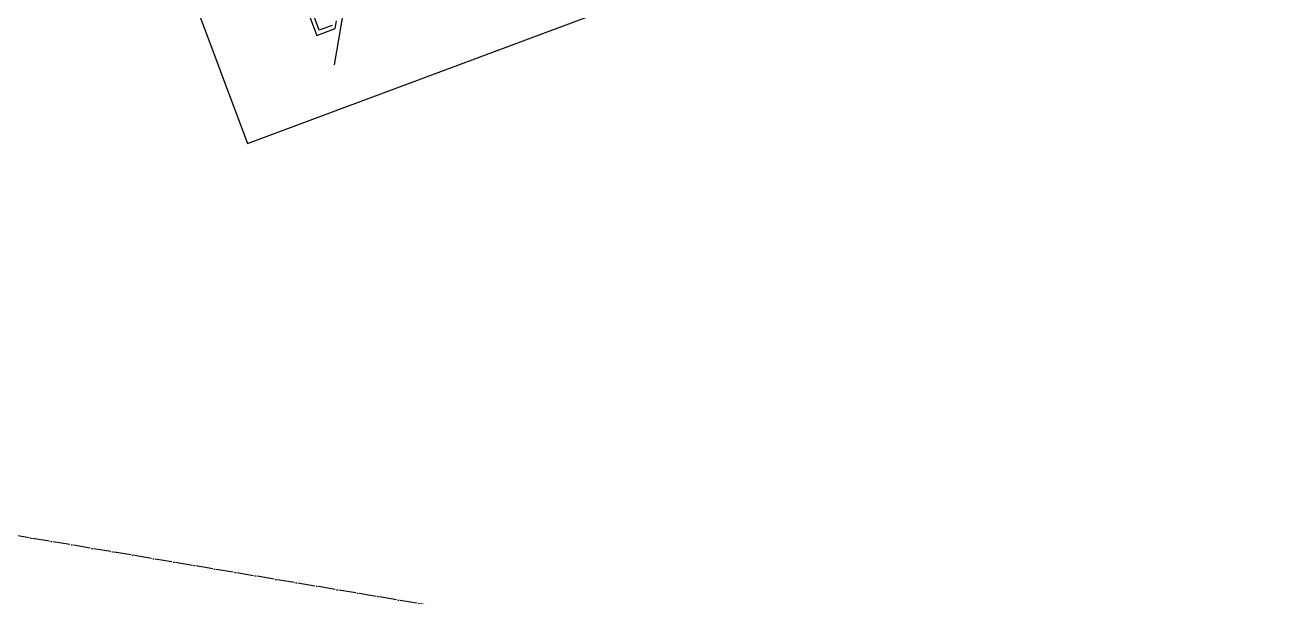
# Model space of a CAD drawing. Extents: x 12199666 to 24617114, y 1197707 to 2548648.
# Drawn here: x 12321120 to 12322599, y 1284407 to 1285075 of the extents above; entities that cross this region are included whole.
import ezdxf

# ---------------------------------------------------------------- set-up
doc = ezdxf.new("R2010")
doc.units = 0
doc.header["$LTSCALE"] = 10
doc.header["$MEASUREMENT"] = 0
doc.linetypes.add('TX-GRID-T1$0$TX-GRID-T1$0$DOTE', pattern=[2.42, 2, -0.2, 0.02, -0.2])
doc.linetypes.add('TX-PLAN-T1-F11$0$ACAD_ISO04W100', pattern=[30, 24, -3, 0, -3])
for name, color, linetype in [('TX-GRID-T1$0$TX-GRID-T1$0$DOTE', 1, 'Continuous'), ('TX-PLAN-T1-F11$0$F-Alum', 4, 'Continuous'), ('TX-PLAN-T1-F11$0$F-center', 6, 'TX-PLAN-T1-F11$0$ACAD_ISO04W100'), ('TX-PLAN-T1-F11$0$F-concrete', 7, 'Continuous')]:
    doc.layers.add(name, color=color, linetype=linetype)
doc.layers.add('TX-PLAN-T1-F11$0$_EDO-ALUMINIUM-SECTION', color=90, linetype='Continuous', lineweight=30)

# ---------------------------------------------------------------- blocks, each defined once
blk = doc.blocks.new('TX-GRID-T1')
at = {"layer": 'TX-GRID-T1$0$TX-GRID-T1$0$DOTE', "linetype": 'TX-GRID-T1$0$TX-GRID-T1$0$DOTE'}
blk.add_line((12333509.4, 1282386.8), (12291601.6, 1289457.2), dxfattribs=at)
blk = doc.blocks.new('TX-PLAN-T1-F11$0$TY001')
at = {"layer": 'TX-PLAN-T1-F11$0$F-Alum', "flags": 128}
blk.add_lwpolyline([(60, 256), (25.8, 315.2), (6, 303.7), (6, 294.4)], dxfattribs=at)
at = {"layer": 'TX-PLAN-T1-F11$0$F-Alum'}
blk.add_lwpolyline([(10, 300.5), (23.9, 308.5), (55, 254.6)], dxfattribs=at)
at = {"layer": 'TX-PLAN-T1-F11$0$F-center'}
blk.add_line((0, -30.8), (0, 345.7), dxfattribs=at)
at = {"layer": 'TX-PLAN-T1-F11$0$F-concrete'}
blk.add_line((460, -196.6), (84.7, 453.1), dxfattribs=at)
blk = doc.blocks.new('*U193')
at = {"layer": 'TX-PLAN-T1-F11$0$F-center'}
blk.add_line((1500, -30.8), (1500, 345.7), dxfattribs=at)
at = {"layer": 'TX-PLAN-T1-F11$0$F-concrete'}
blk.add_line((1584.7, 453.1), (460, -196.6), dxfattribs=at)
blk.add_line((1584.7, 453.1), (460, -196.6), dxfattribs=at)
blk = doc.blocks.new('TX-PLAN-T1-F11$0$A$C21521A5F')
at = {"rotation": 90}
for name, p in [('TX-PLAN-T1-F11$0$TY001', (388.7, 260.2, 0)), ('*U193', (388.7, -1239.8, 0))]:
    blk.add_blockref(name, p, dxfattribs=at)
blk = doc.blocks.new('TX-PLAN-T1-F11$0$标准层幕墙0118')
at = {"color": 3, "rotation": 90}
blk.add_blockref('TX-PLAN-T1-F11$0$A$C21521A5F', (22760.2, 37461.3, 0), dxfattribs=at)
blk = doc.blocks.new('TX-PLAN-T1-F11')
at = {"layer": 'TX-PLAN-T1-F11$0$_EDO-ALUMINIUM-SECTION', "rotation": 350.4236156863823}
blk.add_blockref('TX-PLAN-T1-F11$0$标准层幕墙0118', (12293055.5, 1251790.4), dxfattribs=at)

msp = doc.modelspace()

# ---------------------------------------------------------------- block references
for name in ['TX-PLAN-T1-F11', 'TX-GRID-T1']:
    msp.add_blockref(name, (0, 0))

doc.saveas('drawing.dxf')
